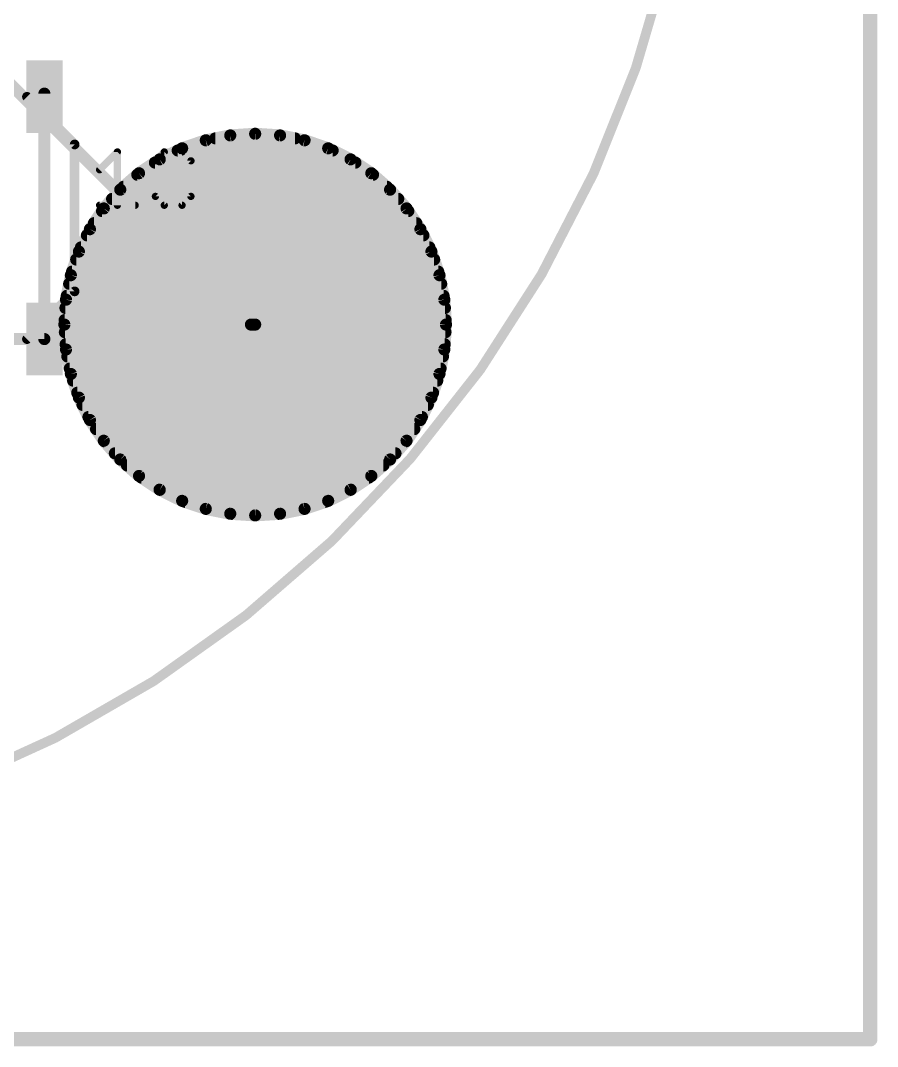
# Model space of a CAD drawing. Extents: x -28.7 to 28.7, y -28.7 to 28.7.
# Drawn here: x 10.72 to 28.69, y -28.69 to -7.18 of the extents above; entities that cross this region are included whole.
import ezdxf

# ---------------------------------------------------------------- set-up
doc = ezdxf.new("R2010")
doc.units = 0
for name, color, linetype in [('1', 12, 'CONTINUOUS'), ('16', 132, 'CONTINUOUS'), ('17', 110, 'CONTINUOUS'), ('20', 53, 'CONTINUOUS'), ('21', 41, 'CONTINUOUS'), ('24', 53, 'CONTINUOUS'), ('51', 53, 'CONTINUOUS')]:
    doc.layers.add(name, color=color, linetype=linetype)

# ---------------------------------------------------------------- blocks, each defined once
blk = doc.blocks.new('ROUNDP')
at = {"const_width": 0.5}
blk.add_lwpolyline([(0, -0.25, 1), (0, 0.25, 1), (0, -0.25)], format="xyb", dxfattribs=at)
blk = doc.blocks.new('RECT')
blk.add_solid([(-0.5, -0.5), (0.5, -0.5), (-0.5, 0.5), (0.5, 0.5)])

msp = doc.modelspace()

# ---------------------------------------------------------------- linework, layer by layer
at = {"layer": '1', "const_width": 0.254}
for points in [[(11.225, -13.86), (11.225, -8.714)], [(10.304, -13.86), (11.225, -13.86)]]:
    msp.add_lwpolyline(points, dxfattribs=at)
at = {"layer": '1', "const_width": 0.127}
for points in [[(11.2885, -8.714, 1), (11.1615, -8.714)], [(11.225, -13.9235, 1), (11.225, -13.7965)], [(11.1615, -13.86, 1), (11.2885, -13.86)]]:
    msp.add_lwpolyline(points, format="xyb", dxfattribs=at)
at = {"layer": '16'}
for points, const_width in [([(28.54, 28.54), (28.54, -28.54)], 0.3048), ([(8, -6), (15.5563, -13.5563)], 0.254), ([(15.1226, -9.59), (14.6094, -9.6921)], 0.254), ([(15.6448, -9.5558), (15.1226, -9.59)], 0.254), ([(16.167, -9.59), (15.6448, -9.5558)], 0.254), ([(16.6802, -9.6921), (16.167, -9.59)], 0.254), ([(14.6094, -9.6921), (14.1139, -9.8603)], 0.254), ([(14.811, -9.652), (16.4784, -9.652)], 0.254), ([(17.1757, -9.8603), (16.6802, -9.6921)], 0.254), ([(14.1139, -9.8603), (13.6445, -10.0917)], 0.254), ([(14.0212, -9.906), (17.2683, -9.906)], 0.254), ([(17.645, -10.0918), (17.1757, -9.8603)], 0.254), ([(13.6445, -10.0917), (13.2094, -10.3825)], 0.254), ([(13.5424, -10.16), (17.7471, -10.16)], 0.254), ([(18.0801, -10.3825), (17.645, -10.0918)], 0.254), ([(13.2094, -10.3825), (12.816, -10.7275)], 0.254), ([(13.1735, -10.414), (18.116, -10.414)], 0.254), ([(18.4735, -10.7276), (18.0801, -10.3825)], 0.254), ([(12.816, -10.7275), (12.471, -11.1209)], 0.254), ([(12.8838, -10.668), (18.4057, -10.668)], 0.254), ([(18.8186, -11.121), (18.4735, -10.7276)], 0.254), ([(12.6454, -10.922), (18.6441, -10.922)], 0.254), ([(12.471, -11.1209), (12.1802, -11.556)], 0.254), ([(12.4342, -11.176), (18.8553, -11.176)], 0.254), ([(19.1093, -11.5561), (18.8186, -11.121)], 0.254), ([(12.2644, -11.43), (19.0251, -11.43)], 0.254), ([(12.1802, -11.556), (11.9488, -12.0254)], 0.254), ([(12.1171, -11.684), (19.1724, -11.684)], 0.254), ([(19.3408, -12.0254), (19.1093, -11.5561)], 0.254), ([(11.9919, -11.938), (19.2977, -11.938)], 0.254), ([(11.9488, -12.0254), (11.7806, -12.5209)], 0.254), ([(19.509, -12.5209), (19.3408, -12.0254)], 0.254), ([(11.8922, -12.192), (19.3973, -12.192)], 0.254), ([(11.7806, -12.5209), (11.6785, -13.0341)], 0.254), ([(11.806, -12.446), (19.4835, -12.446)], 0.254), ([(19.6111, -13.0341), (19.509, -12.5209)], 0.254), ([(11.745, -12.7), (19.5446, -12.7)], 0.254), ([(11.6944, -12.954), (19.5951, -12.954)], 0.254), ([(11.6785, -13.0341), (11.6443, -13.5563)], 0.254), ([(11.6671, -13.208), (19.6225, -13.208)], 0.254), ([(19.6453, -13.5563), (19.6111, -13.0341)], 0.254), ([(11.6505, -13.462), (19.6391, -13.462)], 0.254), ([(11.6443, -13.5563), (11.6785, -14.0785)], 0.254), ([(15.5563, -13.5563), (15.6448, -13.5563)], 0.254), ([(19.6111, -14.0785), (19.6453, -13.5563)], 0.254), ([(11.6548, -13.716), (19.6348, -13.716)], 0.254), ([(11.6714, -13.97), (19.6182, -13.97)], 0.254), ([(11.6785, -14.0785), (11.7806, -14.5917)], 0.254), ([(19.509, -14.5917), (19.6111, -14.0785)], 0.254), ([(11.7075, -14.224), (19.5821, -14.224)], 0.254), ([(11.758, -14.478), (19.5316, -14.478)], 0.254), ([(11.7806, -14.5917), (11.9488, -15.0872)], 0.254), ([(11.8283, -14.732), (19.4613, -14.732)], 0.254), ([(19.3408, -15.0872), (19.509, -14.5917)], 0.254), ([(11.9145, -14.986), (19.3751, -14.986)], 0.254), ([(11.9488, -15.0872), (12.1803, -15.5565)], 0.254), ([(19.1093, -15.5565), (19.3408, -15.0872)], 0.254), ([(12.0242, -15.24), (19.2654, -15.24)], 0.254), ([(12.1495, -15.494), (19.1401, -15.494)], 0.254), ([(12.1803, -15.5565), (12.471, -15.9916)], 0.254), ([(18.8186, -15.9916), (19.1093, -15.5565)], 0.254), ([(12.3082, -15.748), (18.9814, -15.748)], 0.254), ([(12.471, -15.9916), (12.8161, -16.385)], 0.254), ([(12.4801, -16.002), (18.8095, -16.002)], 0.254), ([(18.4735, -16.385), (18.8186, -15.9916)], 0.254), ([(12.7029, -16.256), (18.5867, -16.256)], 0.254), ([(12.8161, -16.385), (13.2095, -16.7301)], 0.254), ([(18.0801, -16.7301), (18.4735, -16.385)], 0.254), ([(12.9585, -16.51), (18.3311, -16.51)], 0.254), ([(13.2095, -16.7301), (13.6446, -17.0208)], 0.254), ([(13.2602, -16.764), (18.0294, -16.764)], 0.254), ([(17.645, -17.0208), (18.0801, -16.7301)], 0.254), ([(13.6404, -17.018), (17.6492, -17.018)], 0.254), ([(13.6446, -17.0208), (14.1139, -17.2523)], 0.254), ([(17.1757, -17.2523), (17.645, -17.0208)], 0.254), ([(14.1139, -17.2523), (14.6094, -17.4205)], 0.254), ([(14.1721, -17.272), (17.1175, -17.272)], 0.254), ([(16.6802, -17.4205), (17.1757, -17.2523)], 0.254), ([(14.6094, -17.4205), (15.1226, -17.5226)], 0.254), ([(15.1226, -17.5226), (15.6448, -17.5568)], 0.254), ([(15.1751, -17.526), (16.1145, -17.526)], 0.254), ([(15.6448, -17.5568), (16.167, -17.5226)], 0.254), ([(16.167, -17.5226), (16.6802, -17.4205)], 0.254), ([(28.54, -28.54), (-28.54, -28.54)], 0.3048)]:
    msp.add_lwpolyline(points, dxfattribs=dict(at, const_width=const_width))
for points, const_width in [([(15.1185, -9.5266, 1), (15.1268, -9.6534)], 0.127), ([(15.135, -9.6523, 1), (15.1102, -9.5277)], 0.127), ([(15.649, -9.4924, 1), (15.6406, -9.6192)], 0.127), ([(15.649, -9.6192, 1), (15.6406, -9.4924)], 0.127), ([(16.1794, -9.5278, 1), (16.1546, -9.6523)], 0.127), ([(16.1628, -9.6534, 1), (16.1711, -9.5267)], 0.127), ([(14.597, -9.6298, 1), (14.6218, -9.7544)], 0.127), ([(14.6298, -9.7522, 1), (14.589, -9.632)], 0.127), ([(14.811, -9.5885, 1), (14.811, -9.7155)], 0.127), ([(16.4784, -9.7155, 1), (16.4784, -9.5885)], 0.127), ([(16.7006, -9.632, 1), (16.6598, -9.7523)], 0.127), ([(16.6678, -9.7544, 1), (16.6926, -9.6299)], 0.127), ([(14.0212, -9.8425, 1), (14.0212, -9.9695)], 0.127), ([(14.0934, -9.8002, 1), (14.1343, -9.9204)], 0.127), ([(14.1419, -9.9172, 1), (14.0858, -9.8033)], 0.127), ([(17.2038, -9.8034, 1), (17.1476, -9.9173)], 0.127), ([(17.1553, -9.9205, 1), (17.1961, -9.8002)], 0.127), ([(17.2683, -9.9695, 1), (17.2683, -9.8425)], 0.127), ([(13.5424, -10.0965, 1), (13.5424, -10.2235)], 0.127), ([(13.6164, -10.0348, 1), (13.6726, -10.1487)], 0.127), ([(13.6798, -10.1445, 1), (13.6092, -10.0389)], 0.127), ([(17.6803, -10.039, 1), (17.6097, -10.1446)], 0.127), ([(17.6169, -10.1487, 1), (17.6731, -10.0348)], 0.127), ([(17.7471, -10.2235, 1), (17.7471, -10.0965)], 0.127), ([(13.1735, -10.3505, 1), (13.1735, -10.4775)], 0.127), ([(13.1741, -10.3297, 1), (13.2447, -10.4353)], 0.127), ([(13.2513, -10.4302, 1), (13.1676, -10.3347)], 0.127), ([(18.122, -10.3348, 1), (18.0383, -10.4303)], 0.127), ([(18.0448, -10.4353, 1), (18.1154, -10.3297)], 0.127), ([(18.116, -10.4775, 1), (18.116, -10.3505)], 0.127), ([(12.7741, -10.6797, 1), (12.8579, -10.7752)], 0.127), ([(12.8637, -10.7694, 1), (12.7682, -10.6856)], 0.127), ([(12.8838, -10.6045, 1), (12.8838, -10.7315)], 0.127), ([(18.4057, -10.7315, 1), (18.4057, -10.6045)], 0.127), ([(18.5213, -10.6857, 1), (18.4258, -10.7694)], 0.127), ([(18.4317, -10.7753, 1), (18.5154, -10.6798)], 0.127), ([(12.6454, -10.8585, 1), (12.6454, -10.9855)], 0.127), ([(18.6441, -10.9855, 1), (18.6441, -10.8585)], 0.127), ([(12.4342, -11.1125, 1), (12.4342, -11.2395)], 0.127), ([(12.4232, -11.0791, 1), (12.5187, -11.1628)], 0.127), ([(12.5238, -11.1562, 1), (12.4182, -11.0856)], 0.127), ([(18.8714, -11.0857, 1), (18.7658, -11.1563)], 0.127), ([(18.7708, -11.1628, 1), (18.8663, -11.0791)], 0.127), ([(18.8553, -11.2395, 1), (18.8553, -11.1125)], 0.127), ([(12.2644, -11.3665, 1), (12.2644, -11.4935)], 0.127), ([(19.0251, -11.4935, 1), (19.0251, -11.3665)], 0.127), ([(12.1171, -11.6205, 1), (12.1171, -11.7475)], 0.127), ([(12.1274, -11.5207, 1), (12.233, -11.5913)], 0.127), ([(12.2372, -11.5841, 1), (12.1233, -11.5279)], 0.127), ([(19.1663, -11.528, 1), (19.0524, -11.5842)], 0.127), ([(19.0565, -11.5914, 1), (19.1621, -11.5208)], 0.127), ([(19.1724, -11.7475, 1), (19.1724, -11.6205)], 0.127), ([(11.9919, -11.8745, 1), (11.9919, -12.0015)], 0.127), ([(19.2977, -12.0015, 1), (19.2977, -11.8745)], 0.127), ([(11.8918, -11.9973, 1), (12.0057, -12.0534)], 0.127), ([(12.0089, -12.0458, 1), (11.8887, -12.0049)], 0.127), ([(19.4009, -12.005, 1), (19.2806, -12.0458)], 0.127), ([(19.2838, -12.0535, 1), (19.3977, -11.9973)], 0.127), ([(11.8922, -12.1285, 1), (11.8922, -12.2555)], 0.127), ([(19.3973, -12.2555, 1), (19.3973, -12.1285)], 0.127), ([(11.7205, -12.5005, 1), (11.8407, -12.5413)], 0.127), ([(11.8429, -12.5333, 1), (11.7183, -12.5085)], 0.127), ([(11.806, -12.3825, 1), (11.806, -12.5095)], 0.127), ([(19.5712, -12.5085, 1), (19.4467, -12.5333)], 0.127), ([(19.4488, -12.5413, 1), (19.5691, -12.5005)], 0.127), ([(19.4835, -12.5095, 1), (19.4835, -12.3825)], 0.127), ([(11.745, -12.6365, 1), (11.745, -12.7635)], 0.127), ([(19.5446, -12.7635, 1), (19.5446, -12.6365)], 0.127), ([(11.6944, -12.8905, 1), (11.6944, -13.0175)], 0.127), ([(19.5951, -13.0175, 1), (19.5951, -12.8905)], 0.127), ([(11.6671, -13.1445, 1), (11.6671, -13.2715)], 0.127), ([(11.6162, -13.0217, 1), (11.7408, -13.0465)], 0.127), ([(11.7419, -13.0383, 1), (11.6151, -13.03)], 0.127), ([(19.6744, -13.03, 1), (19.5477, -13.0383)], 0.127), ([(19.5488, -13.0465, 1), (19.6733, -13.0217)], 0.127), ([(19.6225, -13.2715, 1), (19.6225, -13.1445)], 0.127), ([(11.6505, -13.3985, 1), (11.6505, -13.5255)], 0.127), ([(19.6391, -13.5255, 1), (19.6391, -13.3985)], 0.127), ([(11.7077, -13.5521, 1), (11.5809, -13.5605)], 0.127), ([(11.5809, -13.5521, 1), (11.7077, -13.5605)], 0.127), ([(15.5563, -13.4928, 1), (15.5563, -13.6198)], 0.127), ([(15.5114, -13.6012, 1), (15.6012, -13.5114)], 0.127), ([(15.6448, -13.6198, 1), (15.6448, -13.4928)], 0.127), ([(19.7087, -13.5605, 1), (19.5819, -13.5521)], 0.127), ([(19.5819, -13.5605, 1), (19.7087, -13.5521)], 0.127), ([(11.6548, -13.6525, 1), (11.6548, -13.7795)], 0.127), ([(19.6348, -13.7795, 1), (19.6348, -13.6525)], 0.127), ([(11.6714, -13.9065, 1), (11.6714, -14.0335)], 0.127), ([(11.7408, -14.0661, 1), (11.6163, -14.0909)], 0.127), ([(19.6733, -14.0909, 1), (19.5488, -14.0661)], 0.127), ([(19.6182, -14.0335, 1), (19.6182, -13.9065)], 0.127), ([(11.6152, -14.0826, 1), (11.7419, -14.0743)], 0.127), ([(11.7075, -14.1605, 1), (11.7075, -14.2875)], 0.127), ([(19.5477, -14.0743, 1), (19.6744, -14.0826)], 0.127), ([(19.5821, -14.2875, 1), (19.5821, -14.1605)], 0.127), ([(11.758, -14.4145, 1), (11.758, -14.5415)], 0.127), ([(19.5316, -14.5415, 1), (19.5316, -14.4145)], 0.127), ([(11.8408, -14.5713, 1), (11.7205, -14.6121)], 0.127), ([(11.7184, -14.6041, 1), (11.8429, -14.5793)], 0.127), ([(11.8283, -14.6685, 1), (11.8283, -14.7955)], 0.127), ([(19.4467, -14.5793, 1), (19.5712, -14.6041)], 0.127), ([(19.5691, -14.6121, 1), (19.4488, -14.5713)], 0.127), ([(19.4613, -14.7955, 1), (19.4613, -14.6685)], 0.127), ([(11.9145, -14.9225, 1), (11.9145, -15.0495)], 0.127), ([(12.0058, -15.0591, 1), (11.8919, -15.1153)], 0.127), ([(11.8887, -15.1076, 1), (12.009, -15.0668)], 0.127), ([(19.2806, -15.0668, 1), (19.4009, -15.1076)], 0.127), ([(19.3977, -15.1153, 1), (19.2838, -15.0591)], 0.127), ([(19.3751, -15.0495, 1), (19.3751, -14.9225)], 0.127), ([(12.0242, -15.1765, 1), (12.0242, -15.3035)], 0.127), ([(19.2654, -15.3035, 1), (19.2654, -15.1765)], 0.127), ([(12.1495, -15.4305, 1), (12.1495, -15.5575)], 0.127), ([(12.2331, -15.5212, 1), (12.1275, -15.5918)], 0.127), ([(12.1233, -15.5846, 1), (12.2372, -15.5284)], 0.127), ([(19.0524, -15.5284, 1), (19.1663, -15.5846)], 0.127), ([(19.1621, -15.5918, 1), (19.0565, -15.5212)], 0.127), ([(19.1401, -15.5575, 1), (19.1401, -15.4305)], 0.127), ([(12.3082, -15.6845, 1), (12.3082, -15.8115)], 0.127), ([(18.9814, -15.8115, 1), (18.9814, -15.6845)], 0.127), ([(12.5188, -15.9498, 1), (12.4233, -16.0335)], 0.127), ([(12.4801, -15.9385, 1), (12.4801, -16.0655)], 0.127), ([(12.4182, -16.0269, 1), (12.5238, -15.9563)], 0.127), ([(18.7658, -15.9563, 1), (18.8714, -16.0269)], 0.127), ([(18.8663, -16.0335, 1), (18.7708, -15.9498)], 0.127), ([(18.8095, -16.0655, 1), (18.8095, -15.9385)], 0.127), ([(12.7029, -16.1925, 1), (12.7029, -16.3195)], 0.127), ([(18.5867, -16.3195, 1), (18.5867, -16.1925)], 0.127), ([(12.8579, -16.3373, 1), (12.7742, -16.4328)], 0.127), ([(12.7683, -16.4269, 1), (12.8638, -16.3432)], 0.127), ([(18.4258, -16.3432, 1), (18.5213, -16.4269)], 0.127), ([(18.5154, -16.4328, 1), (18.4317, -16.3373)], 0.127), ([(12.9585, -16.4465, 1), (12.9585, -16.5735)], 0.127), ([(18.3311, -16.5735, 1), (18.3311, -16.4465)], 0.127), ([(13.2448, -16.6773, 1), (13.1742, -16.7829)], 0.127), ([(13.1676, -16.7778, 1), (13.2513, -16.6823)], 0.127), ([(13.2602, -16.7005, 1), (13.2602, -16.8275)], 0.127), ([(18.0383, -16.6823, 1), (18.122, -16.7778)], 0.127), ([(18.0294, -16.8275, 1), (18.0294, -16.7005)], 0.127), ([(18.1154, -16.7829, 1), (18.0448, -16.6773)], 0.127), ([(13.6404, -16.9545, 1), (13.6404, -17.0815)], 0.127), ([(13.6727, -16.9639, 1), (13.6165, -17.0778)], 0.127), ([(13.6093, -17.0736, 1), (13.6799, -16.968)], 0.127), ([(17.6097, -16.968, 1), (17.6803, -17.0736)], 0.127), ([(17.6731, -17.0778, 1), (17.6169, -16.9639)], 0.127), ([(17.6492, -17.0815, 1), (17.6492, -16.9545)], 0.127), ([(14.1343, -17.1921, 1), (14.0935, -17.3124)], 0.127), ([(14.0858, -17.3092, 1), (14.142, -17.1953)], 0.127), ([(14.1721, -17.2085, 1), (14.1721, -17.3355)], 0.127), ([(17.1476, -17.1953, 1), (17.2038, -17.3092)], 0.127), ([(17.1175, -17.3355, 1), (17.1175, -17.2085)], 0.127), ([(17.1961, -17.3124, 1), (17.1553, -17.1921)], 0.127), ([(14.6218, -17.3582, 1), (14.597, -17.4827)], 0.127), ([(14.589, -17.4806, 1), (14.6298, -17.3603)], 0.127), ([(15.1268, -17.4592, 1), (15.1185, -17.5859)], 0.127), ([(15.1102, -17.5848, 1), (15.135, -17.4603)], 0.127), ([(15.1751, -17.4625, 1), (15.1751, -17.5895)], 0.127), ([(16.1546, -17.4603, 1), (16.1794, -17.5848)], 0.127), ([(16.1145, -17.5895, 1), (16.1145, -17.4625)], 0.127), ([(16.1711, -17.5859, 1), (16.1628, -17.4592)], 0.127), ([(16.6598, -17.3603, 1), (16.7006, -17.4806)], 0.127), ([(16.6926, -17.4827, 1), (16.6678, -17.3582)], 0.127), ([(15.6406, -17.4934, 1), (15.649, -17.6202)], 0.127), ([(15.6406, -17.6202, 1), (15.649, -17.4934)], 0.127), ([(28.54, -28.6162, 1), (28.54, -28.4638)], 0.1524), ([(28.4638, -28.54, 1), (28.6162, -28.54)], 0.1524)]:
    msp.add_lwpolyline(points, format="xyb", dxfattribs=dict(at, const_width=const_width))
at = {"layer": '20', "const_width": 0.2032}
msp.add_lwpolyline([(0, -25, 1), (0, 25, 1), (0, -25)], format="xyb", dxfattribs=at)
at = {"layer": '21'}
for points, const_width in [([(11.86, -9.78), (11.86, -12.86)], 0.2032), ([(12.3832, -10.3091), (12.7561, -9.9362)], 0.1524), ([(12.7561, -9.9362), (12.7561, -11.0548)], 0.1524), ([(13.5526, -10.1227), (13.739, -9.9362)], 0.1524), ([(13.739, -9.9362), (14.1119, -9.9362)], 0.1524), ([(14.1119, -9.9362), (14.2983, -10.1227)], 0.1524), ([(13.5526, -10.8684), (13.5526, -10.1227)], 0.1524), ([(13.5526, -10.8684), (14.2983, -10.1227)], 0.1524), ([(14.2983, -10.1227), (14.2983, -10.8684)], 0.1524), ([(13.739, -11.0548), (13.5526, -10.8684)], 0.1524), ([(14.2983, -10.8684), (14.1119, -11.0548)], 0.1524), ([(12.3832, -11.0548), (13.1289, -11.0548)], 0.1524), ([(14.1119, -11.0548), (13.739, -11.0548)], 0.1524)]:
    msp.add_lwpolyline(points, dxfattribs=dict(at, const_width=const_width))
for points, const_width in [([(11.9108, -9.78, 1), (11.8092, -9.78)], 0.1016), ([(12.7942, -9.9362, 1), (12.718, -9.9362)], 0.0762), ([(12.783, -9.9632, 1), (12.7291, -9.9093)], 0.0762), ([(13.739, -9.8981, 1), (13.739, -9.9743)], 0.0762), ([(13.766, -9.9632, 1), (13.7121, -9.9093)], 0.0762), ([(14.1388, -9.9093, 1), (14.0849, -9.9632)], 0.0762), ([(14.1119, -9.9743, 1), (14.1119, -9.8981)], 0.0762), ([(13.5907, -10.1227, 1), (13.5145, -10.1227)], 0.0762), ([(13.5257, -10.0957, 1), (13.5795, -10.1496)], 0.0762), ([(14.3364, -10.1227, 1), (14.2602, -10.1227)], 0.0762), ([(14.3252, -10.1496, 1), (14.2714, -10.0957)], 0.0762), ([(14.2714, -10.1496, 1), (14.3252, -10.0957)], 0.0762), ([(12.3563, -10.2822, 1), (12.4101, -10.336)], 0.0762), ([(13.5795, -10.8414, 1), (13.5257, -10.8953)], 0.0762), ([(13.5257, -10.8414, 1), (13.5795, -10.8953)], 0.0762), ([(13.5145, -10.8684, 1), (13.5907, -10.8684)], 0.0762), ([(14.2602, -10.8684, 1), (14.3364, -10.8684)], 0.0762), ([(14.3252, -10.8953, 1), (14.2714, -10.8414)], 0.0762), ([(12.3832, -11.0167, 1), (12.3832, -11.0929)], 0.0762), ([(12.718, -11.0548, 1), (12.7942, -11.0548)], 0.0762), ([(13.1289, -11.0929, 1), (13.1289, -11.0167)], 0.0762), ([(13.739, -11.0167, 1), (13.739, -11.0929)], 0.0762), ([(13.7121, -11.0817, 1), (13.766, -11.0279)], 0.0762), ([(14.0849, -11.0279, 1), (14.1388, -11.0817)], 0.0762), ([(14.1119, -11.0929, 1), (14.1119, -11.0167)], 0.0762), ([(11.8092, -12.86, 1), (11.9108, -12.86)], 0.1016)]:
    msp.add_lwpolyline(points, format="xyb", dxfattribs=dict(at, const_width=const_width))
at = {"layer": '24'}
msp.add_point((15.6448, -13.5563), dxfattribs=at)
at = {"layer": '51', "const_width": 0.2032}
for points in [[(10.86, -8.78), (11.86, -9.78)], [(11.86, -12.86), (10.86, -13.86)]]:
    msp.add_lwpolyline(points, dxfattribs=at)
at = {"layer": '51', "const_width": 0.1016}
for points in [[(10.8959, -8.7441, 1), (10.8241, -8.8159)], [(11.8241, -9.8159, 1), (11.8959, -9.7441)], [(11.8959, -12.8959, 1), (11.8241, -12.8241)], [(10.8241, -13.8241, 1), (10.8959, -13.8959)]]:
    msp.add_lwpolyline(points, format="xyb", dxfattribs=at)

# ---------------------------------------------------------------- block references
at = {"layer": '1', "xscale": 0.762, "yscale": 1.524, "rotation": 180}
for p in [(11.225, -8.78), (11.225, -13.86)]:
    msp.add_blockref('RECT', p, dxfattribs=at)
at = {"layer": '17', "xscale": 4.572, "yscale": 4.572, "rotation": 180}
msp.add_blockref('ROUNDP', (15.6448, -13.5563), dxfattribs=at)
msp.add_blockref('ROUNDP', (15.6448, -13.5563), dxfattribs=at)

doc.saveas('drawing.dxf')
